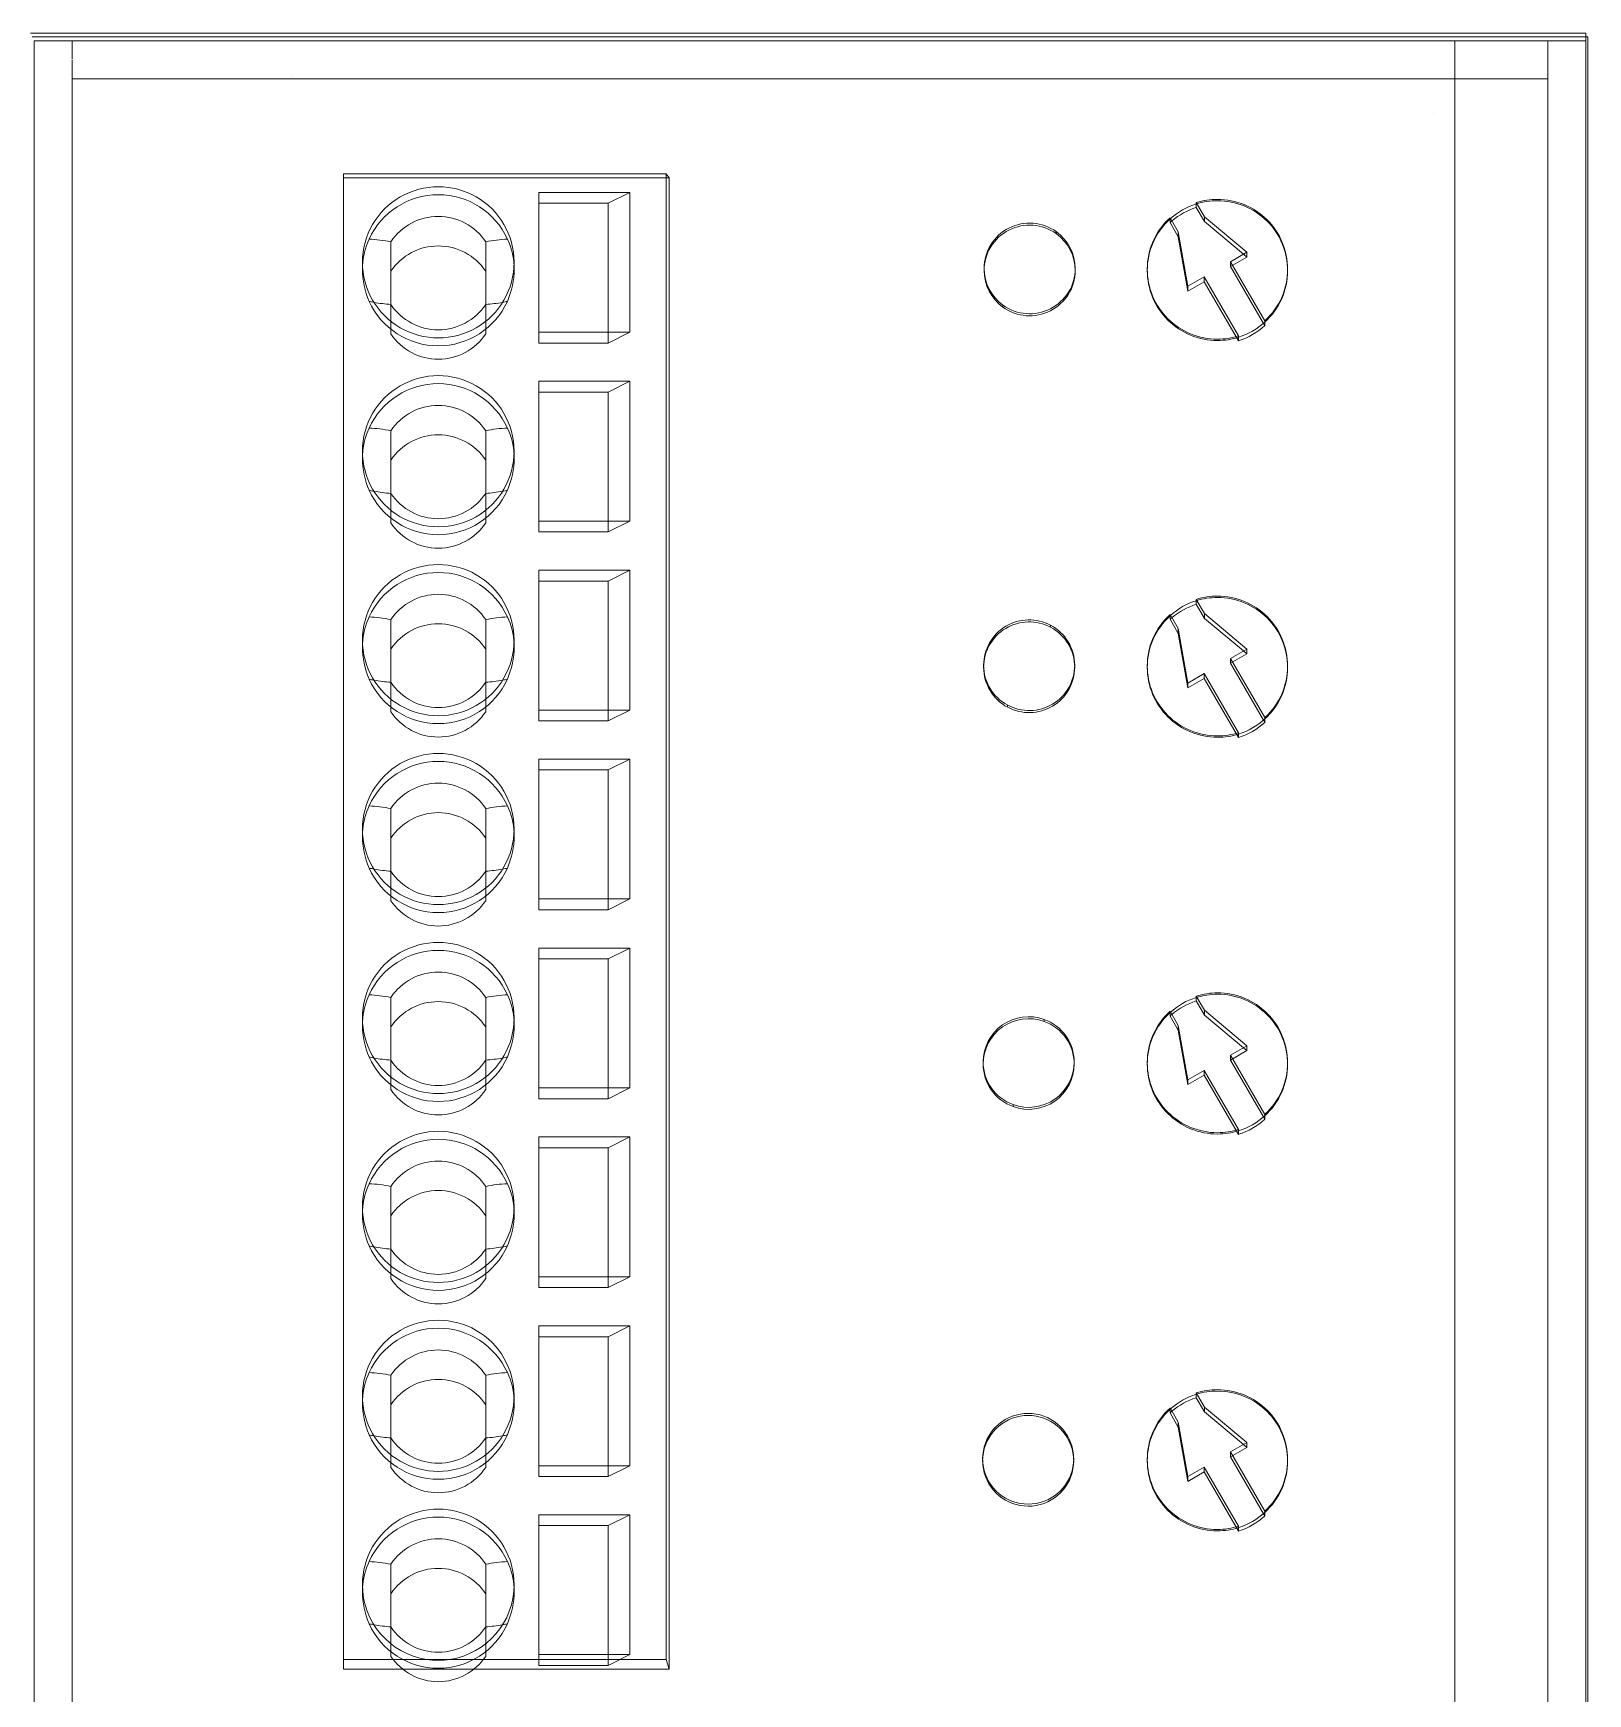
# Model space of a CAD drawing. Header units: millimetres. Extents: x 4137 to 6698, y 1400 to 3585.
# Drawn here: x 4551.75 to 4592.73, y 2616.96 to 2660.75 of the extents above; entities that cross this region are included whole.
import ezdxf

# ---------------------------------------------------------------- set-up
doc = ezdxf.new("R2010")
doc.units = ezdxf.units.MM
doc.layers.add('000-SI-Oprema', color=30, linetype='Continuous', lineweight=0)

msp = doc.modelspace()

# ---------------------------------------------------------------- linework, layer by layer
at = {"layer": '000-SI-Oprema', "color": 0, "linetype": 'ByBlock', "lineweight": 0}
for p, q in [((4592.68, 2660.745), (4551.68, 2660.745)), ((4592.68, 2660.745), (4551.68, 2660.745)), ((4553.68, 2660.745), (4553.68, 2660.745)), ((4553.68, 2660.745), (4553.68, 2660.745)), ((4556.68, 2660.745), (4556.68, 2660.745)), ((4556.68, 2660.745), (4556.68, 2660.745)), ((4556.68, 2660.745), (4556.68, 2660.745)), ((4556.68, 2660.745), (4556.68, 2660.745)), ((4556.68, 2660.745), (4556.68, 2660.745)), ((4556.68, 2660.745), (4556.68, 2660.745)), ((4556.68, 2660.745), (4556.68, 2660.745)), ((4556.68, 2660.745), (4556.68, 2660.745)), ((4556.68, 2660.745), (4556.68, 2660.745)), ((4556.68, 2660.745), (4556.68, 2660.745)), ((4556.68, 2660.745), (4556.68, 2660.745)), ((4556.68, 2660.745), (4556.68, 2660.745)), ((4556.68, 2660.745), (4556.68, 2660.745)), ((4557.08, 2660.745), (4557.08, 2660.745)), ((4557.08, 2660.745), (4557.08, 2660.745)), ((4558.58, 2660.745), (4558.58, 2660.745)), ((4558.58, 2660.745), (4558.58, 2660.745)), ((4558.58, 2660.745), (4558.58, 2660.745)), ((4558.58, 2660.745), (4558.58, 2660.745)), ((4559.58, 2660.745), (4559.58, 2660.745)), ((4560.08, 2660.745), (4560.08, 2660.745)), ((4560.08, 2660.745), (4560.08, 2660.745)), ((4560.08, 2660.745), (4560.08, 2660.745)), ((4571.197, 2660.745), (4571.197, 2660.745)), ((4571.197, 2660.745), (4571.197, 2660.745)), ((4571.197, 2660.745), (4571.197, 2660.745)), ((4571.197, 2660.745), (4571.197, 2660.745)), ((4571.197, 2660.745), (4571.197, 2660.745)), ((4571.197, 2660.745), (4571.197, 2660.745)), ((4571.197, 2660.745), (4571.197, 2660.745)), ((4571.197, 2660.745), (4571.197, 2660.745)), ((4571.197, 2660.745), (4571.197, 2660.745)), ((4571.197, 2660.745), (4571.197, 2660.745)), ((4571.197, 2660.745), (4571.197, 2660.745)), ((4571.197, 2660.745), (4571.197, 2660.745)), ((4571.197, 2660.745), (4571.197, 2660.745)), ((4571.197, 2660.745), (4571.197, 2660.745)), ((4571.197, 2660.745), (4571.197, 2660.745)), ((4573.162, 2660.745), (4573.162, 2660.745)), ((4573.162, 2660.745), (4573.162, 2660.745)), ((4573.162, 2660.745), (4573.162, 2660.745)), ((4573.162, 2660.745), (4573.162, 2660.745)), ((4573.162, 2660.745), (4573.162, 2660.745)), ((4573.162, 2660.745), (4573.162, 2660.745)), ((4573.162, 2660.745), (4573.162, 2660.745)), ((4573.162, 2660.745), (4573.162, 2660.745)), ((4573.162, 2660.745), (4573.162, 2660.745)), ((4573.162, 2660.745), (4573.162, 2660.745)), ((4573.162, 2660.745), (4573.162, 2660.745)), ((4573.162, 2660.745), (4573.162, 2660.745)), ((4573.162, 2660.745), (4573.162, 2660.745)), ((4573.162, 2660.745), (4573.162, 2660.745)), ((4573.162, 2660.745), (4573.162, 2660.745)), ((4588.68, 2660.745), (4588.68, 2660.745)), ((4588.68, 2660.745), (4588.68, 2660.745)), ((4588.68, 2660.745), (4588.68, 2660.745)), ((4588.68, 2660.745), (4588.68, 2660.745)), ((4588.68, 2660.745), (4588.68, 2660.745)), ((4588.68, 2660.745), (4588.68, 2660.745)), ((4588.68, 2660.745), (4588.68, 2660.745)), ((4588.68, 2660.745), (4588.68, 2660.745)), ((4588.68, 2660.745), (4588.68, 2660.745)), ((4588.68, 2660.745), (4588.68, 2660.745)), ((4588.68, 2660.745), (4588.68, 2660.745)), ((4588.68, 2660.745), (4588.68, 2660.745)), ((4588.98, 2660.745), (4588.98, 2660.745)), ((4588.98, 2660.745), (4588.98, 2660.745)), ((4588.98, 2660.745), (4588.98, 2660.745)), ((4592.68, 2530.745), (4592.68, 2660.745)), ((4592.68, 2549.295), (4592.68, 2660.745)), ((4592.68, 2660.745), (4592.68, 2660.745)), ((4592.728, 2660.646), (4551.728, 2660.646)), ((4592.728, 2660.646), (4551.728, 2660.646)), ((4551.776, 2660.546), (4551.776, 2547.605)), ((4551.776, 2660.546), (4551.776, 2660.546)), ((4551.776, 2660.546), (4554.888, 2660.546)), ((4552.728, 2660.646), (4552.728, 2660.646)), ((4552.776, 2660.071), (4552.776, 2660.546)), ((4552.776, 2660.546), (4552.776, 2660.546)), ((4553.728, 2660.646), (4553.728, 2660.646)), ((4553.728, 2660.646), (4553.728, 2660.646)), ((4554.84, 2660.646), (4554.84, 2660.646)), ((4554.888, 2660.546), (4554.888, 2660.546)), ((4554.888, 2660.546), (4589.226, 2660.546)), ((4556.728, 2660.646), (4556.728, 2660.646)), ((4556.728, 2660.646), (4556.728, 2660.646)), ((4556.728, 2660.646), (4556.728, 2660.646)), ((4556.728, 2660.646), (4556.728, 2660.646)), ((4556.728, 2660.646), (4556.728, 2660.646)), ((4556.728, 2660.646), (4556.728, 2660.646)), ((4556.728, 2660.646), (4556.728, 2660.646)), ((4556.728, 2660.646), (4556.728, 2660.646)), ((4556.728, 2660.646), (4556.728, 2660.646)), ((4556.728, 2660.646), (4556.728, 2660.646)), ((4556.728, 2660.646), (4556.728, 2660.646)), ((4556.728, 2660.646), (4556.728, 2660.646)), ((4556.728, 2660.646), (4556.728, 2660.646)), ((4557.128, 2660.646), (4557.128, 2660.646)), ((4557.128, 2660.646), (4557.128, 2660.646)), ((4558.628, 2660.646), (4558.628, 2660.646)), ((4558.628, 2660.646), (4558.628, 2660.646)), ((4558.628, 2660.646), (4558.628, 2660.646)), ((4558.628, 2660.646), (4558.628, 2660.646)), ((4559.628, 2660.646), (4559.628, 2660.646)), ((4560.128, 2660.646), (4560.128, 2660.646)), ((4560.128, 2660.646), (4560.128, 2660.646)), ((4560.128, 2660.646), (4560.128, 2660.646)), ((4571.245, 2660.646), (4571.245, 2660.646)), ((4571.245, 2660.646), (4571.245, 2660.646)), ((4571.245, 2660.646), (4571.245, 2660.646)), ((4571.245, 2660.646), (4571.245, 2660.646)), ((4571.245, 2660.646), (4571.245, 2660.646)), ((4571.245, 2660.646), (4571.245, 2660.646)), ((4571.245, 2660.646), (4571.245, 2660.646)), ((4571.245, 2660.646), (4571.245, 2660.646)), ((4571.245, 2660.646), (4571.245, 2660.646)), ((4571.245, 2660.646), (4571.245, 2660.646)), ((4571.245, 2660.646), (4571.245, 2660.646)), ((4571.245, 2660.646), (4571.245, 2660.646)), ((4571.245, 2660.646), (4571.245, 2660.646)), ((4571.245, 2660.646), (4571.245, 2660.646)), ((4571.245, 2660.646), (4571.245, 2660.646)), ((4573.21, 2660.646), (4573.21, 2660.646)), ((4573.21, 2660.646), (4573.21, 2660.646)), ((4573.21, 2660.646), (4573.21, 2660.646)), ((4573.21, 2660.646), (4573.21, 2660.646)), ((4573.21, 2660.646), (4573.21, 2660.646)), ((4573.21, 2660.646), (4573.21, 2660.646)), ((4573.21, 2660.646), (4573.21, 2660.646)), ((4573.21, 2660.646), (4573.21, 2660.646)), ((4573.21, 2660.646), (4573.21, 2660.646)), ((4573.21, 2660.646), (4573.21, 2660.646)), ((4573.21, 2660.646), (4573.21, 2660.646)), ((4573.21, 2660.646), (4573.21, 2660.646)), ((4573.21, 2660.646), (4573.21, 2660.646)), ((4573.21, 2660.646), (4573.21, 2660.646)), ((4573.21, 2660.646), (4573.21, 2660.646)), ((4588.728, 2660.646), (4588.728, 2660.646)), ((4588.728, 2660.646), (4588.728, 2660.646)), ((4588.728, 2660.646), (4588.728, 2660.646)), ((4588.728, 2660.646), (4588.728, 2660.646)), ((4588.728, 2660.646), (4588.728, 2660.646)), ((4588.728, 2660.646), (4588.728, 2660.646)), ((4588.728, 2660.646), (4588.728, 2660.646)), ((4588.728, 2660.646), (4588.728, 2660.646)), ((4588.728, 2660.646), (4588.728, 2660.646)), ((4588.728, 2660.646), (4588.728, 2660.646)), ((4588.728, 2660.646), (4588.728, 2660.646)), ((4588.728, 2660.646), (4588.728, 2660.646)), ((4589.028, 2660.646), (4589.028, 2660.646)), ((4589.028, 2660.646), (4589.028, 2660.646)), ((4589.028, 2660.646), (4589.028, 2660.646)), ((4589.178, 2660.646), (4589.178, 2660.646)), ((4589.226, 2660.546), (4589.226, 2547.605)), ((4589.226, 2660.546), (4592.676, 2660.546)), ((4589.226, 2660.546), (4589.226, 2660.546)), ((4591.676, 2660.546), (4591.676, 2660.071)), ((4591.676, 2660.546), (4591.676, 2660.546)), ((4592.676, 2660.546), (4592.676, 2547.604)), ((4592.676, 2660.546), (4592.676, 2660.546)), ((4592.728, 2530.646), (4592.728, 2660.646)), ((4592.728, 2549.195), (4592.728, 2660.646)), ((4592.728, 2660.646), (4592.728, 2660.646)), ((4552.776, 2660.044), (4552.776, 2548.761)), ((4591.676, 2548.761), (4591.676, 2660.071)), ((4552.728, 2659.646), (4552.728, 2659.646)), ((4552.776, 2659.546), (4591.676, 2659.546)), ((4552.776, 2659.546), (4552.776, 2659.546)), ((4558.591, 2659.609), (4558.591, 2659.609)), ((4591.628, 2659.646), (4591.628, 2659.646)), ((4591.676, 2659.546), (4591.676, 2659.546)), ((4588.657, 2658.627), (4588.657, 2658.627)), ((4588.657, 2658.627), (4588.657, 2658.627)), ((4588.657, 2658.627), (4588.657, 2658.627)), ((4588.657, 2658.627), (4588.657, 2658.627)), ((4588.657, 2658.627), (4588.657, 2658.627)), ((4588.657, 2658.627), (4588.657, 2658.627)), ((4588.657, 2658.627), (4588.657, 2658.627)), ((4588.657, 2658.627), (4588.657, 2658.627)), ((4588.657, 2658.627), (4588.657, 2658.627)), ((4588.657, 2658.627), (4588.657, 2658.627)), ((4588.657, 2658.627), (4588.657, 2658.627)), ((4588.657, 2658.627), (4588.657, 2658.627)), ((4559.928, 2657.039), (4559.928, 2617.87)), ((4568.437, 2657.039), (4559.928, 2657.039)), ((4568.437, 2656.928), (4559.928, 2656.928)), ((4568.437, 2617.87), (4568.437, 2657.039)), ((4568.513, 2656.928), (4568.437, 2657.039)), ((4568.513, 2656.928), (4568.437, 2656.928)), ((4568.511, 2617.615), (4568.513, 2656.928)), ((4565.078, 2656.548), (4565.078, 2652.862)), ((4567.478, 2656.548), (4565.078, 2656.548)), ((4567.478, 2656.548), (4566.902, 2656.263)), ((4567.478, 2656.548), (4567.478, 2652.862)), ((4565.078, 2656.263), (4566.902, 2656.263)), ((4566.902, 2652.862), (4566.902, 2656.263)), ((4581.716, 2655.881), (4581.716, 2655.876)), ((4581.716, 2655.881), (4581.932, 2655.508)), ((4581.716, 2655.876), (4581.716, 2655.871)), ((4581.716, 2655.871), (4581.716, 2655.866)), ((4581.716, 2655.866), (4581.716, 2655.861)), ((4581.716, 2655.861), (4581.716, 2655.856)), ((4582.409, 2656.28), (4582.409, 2656.275)), ((4582.625, 2655.906), (4582.409, 2656.28)), ((4582.409, 2656.275), (4582.409, 2656.27)), ((4582.409, 2656.27), (4582.409, 2656.265)), ((4582.409, 2656.265), (4582.409, 2656.259)), ((4582.409, 2656.259), (4582.409, 2656.254)), ((4582.409, 2656.254), (4582.409, 2656.249)), ((4582.409, 2656.249), (4582.409, 2656.244)), ((4582.409, 2656.244), (4582.409, 2656.231)), ((4582.409, 2656.231), (4582.409, 2656.218)), ((4582.409, 2656.218), (4582.409, 2656.204)), ((4582.409, 2656.204), (4582.409, 2656.191)), ((4582.409, 2656.191), (4582.409, 2656.178)), ((4582.409, 2656.178), (4582.409, 2656.165)), ((4582.409, 2656.165), (4582.409, 2656.151)), ((4582.409, 2656.151), (4582.625, 2655.778)), ((4583.745, 2654.97), (4582.625, 2655.906)), ((4582.625, 2655.906), (4582.625, 2655.778)), ((4578.719, 2655.458), (4578.719, 2655.512)), ((4581.716, 2655.856), (4581.716, 2655.851)), ((4581.716, 2655.851), (4581.716, 2655.846)), ((4581.716, 2655.833), (4581.716, 2655.846)), ((4581.716, 2655.819), (4581.716, 2655.833)), ((4581.716, 2655.806), (4581.716, 2655.819)), ((4581.716, 2655.793), (4581.716, 2655.806)), ((4581.716, 2655.779), (4581.716, 2655.793)), ((4581.716, 2655.766), (4581.716, 2655.779)), ((4581.716, 2655.753), (4581.716, 2655.766)), ((4581.932, 2655.38), (4581.716, 2655.753)), ((4581.932, 2655.508), (4581.932, 2655.38)), ((4581.932, 2655.508), (4582.186, 2654.074)), ((4582.625, 2655.778), (4583.654, 2654.918)), ((4561.178, 2653.594), (4561.178, 2655.246)), ((4563.678, 2655.246), (4563.678, 2653.594)), ((4582.186, 2653.945), (4581.932, 2655.38)), ((4560.428, 2654.519), (4560.428, 2654.705)), ((4564.428, 2654.519), (4564.428, 2654.705)), ((4583.312, 2654.721), (4583.745, 2654.97)), ((4583.745, 2654.842), (4583.312, 2654.593)), ((4583.312, 2654.593), (4583.312, 2654.721)), ((4584.215, 2653.163), (4583.312, 2654.721)), ((4583.312, 2654.593), (4584.18, 2653.096)), ((4583.654, 2654.918), (4583.745, 2654.842)), ((4583.745, 2654.842), (4583.745, 2654.97)), ((4576.816, 2654.543), (4576.816, 2654.49)), ((4579.216, 2654.544), (4579.216, 2654.49)), ((4581.116, 2654.487), (4581.116, 2654.522)), ((4582.186, 2654.074), (4582.619, 2654.323)), ((4582.619, 2654.194), (4582.186, 2653.945)), ((4582.619, 2654.323), (4582.619, 2654.194)), ((4582.619, 2654.323), (4583.522, 2652.764)), ((4583.522, 2652.636), (4582.619, 2654.194)), ((4584.816, 2654.487), (4584.816, 2654.522)), ((4582.186, 2654.074), (4582.186, 2653.945)), ((4561.178, 2653.594), (4561.178, 2652.817)), ((4563.678, 2653.594), (4563.678, 2652.817)), ((4577.312, 2653.522), (4577.312, 2653.575)), ((4567.478, 2652.862), (4565.078, 2652.862)), ((4565.078, 2652.577), (4565.078, 2652.862)), ((4566.902, 2652.577), (4566.902, 2652.862)), ((4566.902, 2652.577), (4567.478, 2652.862)), ((4584.18, 2653.096), (4584.215, 2653.034)), ((4584.215, 2653.158), (4584.215, 2653.163)), ((4584.215, 2653.153), (4584.215, 2653.158)), ((4584.215, 2653.147), (4584.215, 2653.153)), ((4584.215, 2653.142), (4584.215, 2653.147)), ((4584.215, 2653.137), (4584.215, 2653.142)), ((4584.215, 2653.132), (4584.215, 2653.137)), ((4584.215, 2653.127), (4584.215, 2653.132)), ((4584.215, 2653.114), (4584.215, 2653.127)), ((4584.215, 2653.101), (4584.215, 2653.114)), ((4584.215, 2653.087), (4584.215, 2653.101)), ((4584.215, 2653.074), (4584.215, 2653.087)), ((4584.215, 2653.061), (4584.215, 2653.074)), ((4584.215, 2653.048), (4584.215, 2653.061)), ((4584.215, 2653.034), (4584.215, 2653.048)), ((4565.078, 2652.577), (4566.902, 2652.577)), ((4583.522, 2652.759), (4583.522, 2652.764)), ((4583.522, 2652.754), (4583.522, 2652.759)), ((4583.522, 2652.749), (4583.522, 2652.754)), ((4583.522, 2652.744), (4583.522, 2652.749)), ((4583.522, 2652.739), (4583.522, 2652.744)), ((4583.522, 2652.734), (4583.522, 2652.739)), ((4583.522, 2652.729), (4583.522, 2652.734)), ((4583.522, 2652.715), (4583.522, 2652.729)), ((4583.522, 2652.702), (4583.522, 2652.715)), ((4583.522, 2652.689), (4583.522, 2652.702)), ((4583.522, 2652.676), (4583.522, 2652.689)), ((4583.522, 2652.662), (4583.522, 2652.676)), ((4583.522, 2652.649), (4583.522, 2652.662)), ((4583.522, 2652.636), (4583.522, 2652.649)), ((4565.078, 2651.567), (4565.078, 2647.881)), ((4567.478, 2651.567), (4565.078, 2651.567)), ((4567.478, 2651.567), (4566.902, 2651.282)), ((4567.478, 2651.567), (4567.478, 2647.881)), ((4565.078, 2651.282), (4566.902, 2651.282)), ((4566.902, 2647.881), (4566.902, 2651.282)), ((4561.178, 2648.613), (4561.178, 2650.265)), ((4563.678, 2650.265), (4563.678, 2648.613)), ((4560.428, 2649.538), (4560.428, 2649.724)), ((4564.428, 2649.538), (4564.428, 2649.724)), ((4561.178, 2648.613), (4561.178, 2647.836)), ((4563.678, 2648.613), (4563.678, 2647.836)), ((4567.478, 2647.881), (4565.078, 2647.881)), ((4565.078, 2647.596), (4565.078, 2647.881)), ((4565.078, 2647.596), (4566.902, 2647.596)), ((4566.902, 2647.596), (4566.902, 2647.881)), ((4566.902, 2647.596), (4567.478, 2647.881)), ((4565.078, 2646.586), (4565.078, 2642.9)), ((4567.478, 2646.586), (4565.078, 2646.586)), ((4565.078, 2646.301), (4566.902, 2646.301)), ((4567.478, 2646.586), (4566.902, 2646.301)), ((4566.902, 2642.9), (4566.902, 2646.301)), ((4567.478, 2646.586), (4567.478, 2642.9)), ((4582.409, 2645.813), (4582.409, 2645.818)), ((4582.625, 2645.445), (4582.409, 2645.818)), ((4582.409, 2645.808), (4582.409, 2645.813)), ((4582.409, 2645.803), (4582.409, 2645.808)), ((4582.409, 2645.798), (4582.409, 2645.803)), ((4582.409, 2645.793), (4582.409, 2645.798)), ((4582.409, 2645.788), (4582.409, 2645.793)), ((4581.716, 2645.415), (4581.716, 2645.42)), ((4581.716, 2645.42), (4581.932, 2645.047)), ((4581.716, 2645.41), (4581.716, 2645.415)), ((4581.716, 2645.405), (4581.716, 2645.41)), ((4581.716, 2645.4), (4581.716, 2645.405)), ((4581.716, 2645.394), (4581.716, 2645.4)), ((4581.716, 2645.389), (4581.716, 2645.394)), ((4581.716, 2645.384), (4581.716, 2645.389)), ((4581.716, 2645.371), (4581.716, 2645.384)), ((4581.716, 2645.358), (4581.716, 2645.371)), ((4581.716, 2645.345), (4581.716, 2645.358)), ((4582.409, 2645.783), (4582.409, 2645.788)), ((4582.409, 2645.77), (4582.409, 2645.783)), ((4582.409, 2645.756), (4582.409, 2645.77)), ((4582.409, 2645.743), (4582.409, 2645.756)), ((4582.409, 2645.73), (4582.409, 2645.743)), ((4582.409, 2645.717), (4582.409, 2645.73)), ((4582.409, 2645.703), (4582.409, 2645.717)), ((4582.409, 2645.69), (4582.409, 2645.703)), ((4582.409, 2645.69), (4582.625, 2645.317)), ((4583.745, 2644.509), (4582.625, 2645.445)), ((4582.625, 2645.445), (4582.625, 2645.317)), ((4561.178, 2643.632), (4561.178, 2645.284)), ((4563.678, 2645.284), (4563.678, 2643.632)), ((4578.569, 2645.083), (4578.569, 2645.136)), ((4581.716, 2645.331), (4581.716, 2645.345)), ((4581.716, 2645.318), (4581.716, 2645.331)), ((4581.716, 2645.305), (4581.716, 2645.318)), ((4581.716, 2645.292), (4581.716, 2645.305)), ((4581.932, 2644.918), (4581.716, 2645.292)), ((4581.932, 2645.047), (4582.186, 2643.612)), ((4581.932, 2645.047), (4581.932, 2644.918)), ((4582.186, 2643.484), (4581.932, 2644.918)), ((4582.625, 2645.317), (4583.654, 2644.457)), ((4560.428, 2644.557), (4560.428, 2644.743)), ((4564.428, 2644.557), (4564.428, 2644.743)), ((4583.312, 2644.26), (4583.745, 2644.509)), ((4583.745, 2644.381), (4583.745, 2644.509)), ((4576.803, 2644.082), (4576.803, 2644.028)), ((4579.203, 2644.082), (4579.203, 2644.028)), ((4581.116, 2644.025), (4581.116, 2644.061)), ((4583.745, 2644.381), (4583.312, 2644.132)), ((4584.215, 2642.701), (4583.312, 2644.26)), ((4583.312, 2644.132), (4583.312, 2644.26)), ((4583.312, 2644.132), (4584.18, 2642.634)), ((4583.654, 2644.457), (4583.745, 2644.381)), ((4584.816, 2644.025), (4584.816, 2644.061)), ((4561.178, 2643.632), (4561.178, 2642.855)), ((4563.678, 2643.632), (4563.678, 2642.855)), ((4582.186, 2643.612), (4582.619, 2643.861)), ((4582.619, 2643.733), (4582.186, 2643.484)), ((4582.186, 2643.612), (4582.186, 2643.484)), ((4582.619, 2643.861), (4582.619, 2643.733)), ((4582.619, 2643.861), (4583.522, 2642.303)), ((4583.522, 2642.175), (4582.619, 2643.733)), ((4567.478, 2642.9), (4565.078, 2642.9)), ((4565.078, 2642.615), (4565.078, 2642.9)), ((4566.902, 2642.615), (4567.478, 2642.9)), ((4566.902, 2642.615), (4566.902, 2642.9)), ((4577.436, 2642.974), (4577.436, 2643.028)), ((4565.078, 2642.615), (4566.902, 2642.615)), ((4583.522, 2642.303), (4583.522, 2642.298)), ((4583.522, 2642.298), (4583.522, 2642.293)), ((4583.522, 2642.293), (4583.522, 2642.288)), ((4583.522, 2642.288), (4583.522, 2642.283)), ((4584.18, 2642.634), (4584.215, 2642.573)), ((4584.215, 2642.696), (4584.215, 2642.701)), ((4584.215, 2642.691), (4584.215, 2642.696)), ((4584.215, 2642.686), (4584.215, 2642.691)), ((4584.215, 2642.681), (4584.215, 2642.686)), ((4584.215, 2642.676), (4584.215, 2642.681)), ((4584.215, 2642.671), (4584.215, 2642.676)), ((4584.215, 2642.666), (4584.215, 2642.671)), ((4584.215, 2642.653), (4584.215, 2642.666)), ((4584.215, 2642.639), (4584.215, 2642.653)), ((4584.215, 2642.626), (4584.215, 2642.639)), ((4584.215, 2642.613), (4584.215, 2642.626)), ((4584.215, 2642.6), (4584.215, 2642.613)), ((4584.215, 2642.586), (4584.215, 2642.6)), ((4584.215, 2642.573), (4584.215, 2642.586)), ((4583.522, 2642.283), (4583.522, 2642.277)), ((4583.522, 2642.277), (4583.522, 2642.272)), ((4583.522, 2642.272), (4583.522, 2642.267)), ((4583.522, 2642.254), (4583.522, 2642.267)), ((4583.522, 2642.241), (4583.522, 2642.254)), ((4583.522, 2642.228), (4583.522, 2642.241)), ((4583.522, 2642.214), (4583.522, 2642.228)), ((4583.522, 2642.201), (4583.522, 2642.214)), ((4583.522, 2642.188), (4583.522, 2642.201)), ((4583.522, 2642.175), (4583.522, 2642.188)), ((4565.078, 2641.605), (4565.078, 2637.919)), ((4567.478, 2641.605), (4565.078, 2641.605)), ((4567.478, 2641.605), (4566.902, 2641.32)), ((4567.478, 2641.605), (4567.478, 2637.919)), ((4565.078, 2641.32), (4566.902, 2641.32)), ((4566.902, 2637.919), (4566.902, 2641.32)), ((4561.178, 2638.651), (4561.178, 2640.303)), ((4563.678, 2640.303), (4563.678, 2638.651)), ((4560.428, 2639.576), (4560.428, 2639.762)), ((4564.428, 2639.576), (4564.428, 2639.762)), ((4561.178, 2638.651), (4561.178, 2637.874)), ((4563.678, 2638.651), (4563.678, 2637.874)), ((4567.478, 2637.919), (4565.078, 2637.919)), ((4565.078, 2637.634), (4565.078, 2637.919)), ((4566.902, 2637.634), (4567.478, 2637.919)), ((4566.902, 2637.634), (4566.902, 2637.919)), ((4565.078, 2637.634), (4566.902, 2637.634)), ((4565.078, 2636.624), (4565.078, 2632.938)), ((4567.478, 2636.624), (4565.078, 2636.624)), ((4567.478, 2636.624), (4566.902, 2636.339)), ((4567.478, 2636.624), (4567.478, 2632.938)), ((4565.078, 2636.339), (4566.902, 2636.339)), ((4566.902, 2632.938), (4566.902, 2636.339)), ((4561.178, 2633.67), (4561.178, 2635.322)), ((4563.678, 2635.322), (4563.678, 2633.67)), ((4582.409, 2635.352), (4582.409, 2635.357)), ((4582.625, 2634.984), (4582.409, 2635.357)), ((4582.409, 2635.347), (4582.409, 2635.352)), ((4582.409, 2635.342), (4582.409, 2635.347)), ((4582.409, 2635.337), (4582.409, 2635.342)), ((4582.409, 2635.332), (4582.409, 2635.337)), ((4582.409, 2635.326), (4582.409, 2635.332)), ((4582.409, 2635.321), (4582.409, 2635.326)), ((4582.409, 2635.308), (4582.409, 2635.321)), ((4582.409, 2635.295), (4582.409, 2635.308)), ((4582.409, 2635.282), (4582.409, 2635.295)), ((4581.716, 2634.954), (4581.716, 2634.959)), ((4581.716, 2634.959), (4581.932, 2634.586)), ((4581.716, 2634.948), (4581.716, 2634.954)), ((4581.716, 2634.943), (4581.716, 2634.948)), ((4581.716, 2634.938), (4581.716, 2634.943)), ((4581.716, 2634.933), (4581.716, 2634.938)), ((4581.716, 2634.928), (4581.716, 2634.933)), ((4581.716, 2634.923), (4581.716, 2634.928)), ((4581.716, 2634.923), (4581.716, 2634.91)), ((4581.716, 2634.91), (4581.716, 2634.896)), ((4581.716, 2634.896), (4581.716, 2634.883)), ((4581.716, 2634.883), (4581.716, 2634.87)), ((4581.716, 2634.87), (4581.716, 2634.857)), ((4581.716, 2634.857), (4581.716, 2634.844)), ((4582.409, 2635.269), (4582.409, 2635.282)), ((4582.409, 2635.255), (4582.409, 2635.269)), ((4582.409, 2635.242), (4582.409, 2635.255)), ((4582.409, 2635.229), (4582.409, 2635.242)), ((4582.409, 2635.229), (4582.625, 2634.856)), ((4582.625, 2634.984), (4582.625, 2634.856)), ((4583.745, 2634.048), (4582.625, 2634.984)), ((4582.625, 2634.856), (4583.654, 2633.996)), ((4560.428, 2634.595), (4560.428, 2634.781)), ((4564.428, 2634.595), (4564.428, 2634.781)), ((4578.398, 2634.691), (4578.398, 2634.745)), ((4581.716, 2634.844), (4581.716, 2634.83)), ((4581.932, 2634.457), (4581.716, 2634.83)), ((4581.932, 2634.586), (4581.932, 2634.457)), ((4581.932, 2634.586), (4582.186, 2633.151)), ((4582.186, 2633.023), (4581.932, 2634.457)), ((4583.312, 2633.799), (4583.745, 2634.048)), ((4583.654, 2633.996), (4583.745, 2633.92)), ((4583.745, 2633.92), (4583.745, 2634.048)), ((4561.178, 2633.67), (4561.178, 2632.893)), ((4563.678, 2633.67), (4563.678, 2632.893)), ((4576.79, 2633.62), (4576.79, 2633.567)), ((4579.19, 2633.62), (4579.19, 2633.567)), ((4581.116, 2633.564), (4581.116, 2633.6)), ((4583.745, 2633.92), (4583.312, 2633.67)), ((4584.215, 2632.24), (4583.312, 2633.799)), ((4583.312, 2633.67), (4583.312, 2633.799)), ((4583.312, 2633.67), (4584.18, 2632.173)), ((4584.816, 2633.564), (4584.816, 2633.6)), ((4582.186, 2633.151), (4582.619, 2633.4)), ((4582.619, 2633.272), (4582.186, 2633.023)), ((4582.186, 2633.151), (4582.186, 2633.023)), ((4582.619, 2633.4), (4582.619, 2633.272)), ((4582.619, 2633.4), (4583.522, 2631.842)), ((4583.522, 2631.713), (4582.619, 2633.272)), ((4567.478, 2632.938), (4565.078, 2632.938)), ((4565.078, 2632.653), (4565.078, 2632.938)), ((4566.902, 2632.653), (4567.478, 2632.938)), ((4566.902, 2632.653), (4566.902, 2632.938)), ((4565.078, 2632.653), (4566.902, 2632.653)), ((4577.581, 2632.443), (4577.581, 2632.496)), ((4584.215, 2632.235), (4584.215, 2632.24)), ((4584.215, 2632.23), (4584.215, 2632.235)), ((4584.215, 2632.225), (4584.215, 2632.23)), ((4584.215, 2632.22), (4584.215, 2632.225)), ((4584.215, 2632.215), (4584.215, 2632.22)), ((4583.522, 2631.842), (4583.522, 2631.837)), ((4583.522, 2631.837), (4583.522, 2631.831)), ((4583.522, 2631.831), (4583.522, 2631.826)), ((4583.522, 2631.826), (4583.522, 2631.821)), ((4583.522, 2631.821), (4583.522, 2631.816)), ((4583.522, 2631.816), (4583.522, 2631.811)), ((4583.522, 2631.811), (4583.522, 2631.806)), ((4583.522, 2631.806), (4583.522, 2631.793)), ((4583.522, 2631.793), (4583.522, 2631.779)), ((4584.18, 2632.173), (4584.215, 2632.112)), ((4584.215, 2632.209), (4584.215, 2632.215)), ((4584.215, 2632.204), (4584.215, 2632.209)), ((4584.215, 2632.191), (4584.215, 2632.204)), ((4584.215, 2632.178), (4584.215, 2632.191)), ((4584.215, 2632.165), (4584.215, 2632.178)), ((4584.215, 2632.152), (4584.215, 2632.165)), ((4584.215, 2632.138), (4584.215, 2632.152)), ((4584.215, 2632.125), (4584.215, 2632.138)), ((4584.215, 2632.112), (4584.215, 2632.125)), ((4565.078, 2631.643), (4565.078, 2627.957)), ((4567.478, 2631.643), (4565.078, 2631.643)), ((4565.078, 2631.358), (4566.902, 2631.358)), ((4567.478, 2631.643), (4566.902, 2631.358)), ((4566.902, 2627.957), (4566.902, 2631.358)), ((4567.478, 2631.643), (4567.478, 2627.957)), ((4583.522, 2631.779), (4583.522, 2631.766)), ((4583.522, 2631.766), (4583.522, 2631.753)), ((4583.522, 2631.753), (4583.522, 2631.74)), ((4583.522, 2631.74), (4583.522, 2631.727)), ((4583.522, 2631.727), (4583.522, 2631.713)), ((4561.178, 2628.689), (4561.178, 2630.341)), ((4563.678, 2630.341), (4563.678, 2628.689)), ((4560.428, 2629.614), (4560.428, 2629.8)), ((4564.428, 2629.614), (4564.428, 2629.8)), ((4561.178, 2628.689), (4561.178, 2627.912)), ((4563.678, 2628.689), (4563.678, 2627.912)), ((4567.478, 2627.957), (4565.078, 2627.957)), ((4565.078, 2627.672), (4565.078, 2627.957)), ((4566.902, 2627.672), (4567.478, 2627.957)), ((4566.902, 2627.672), (4566.902, 2627.957)), ((4565.078, 2627.672), (4566.902, 2627.672)), ((4565.078, 2626.662), (4565.078, 2622.976)), ((4567.478, 2626.662), (4565.078, 2626.662)), ((4567.478, 2626.662), (4566.902, 2626.377)), ((4567.478, 2626.662), (4567.478, 2622.976)), ((4565.078, 2626.377), (4566.902, 2626.377)), ((4566.902, 2622.976), (4566.902, 2626.377)), ((4561.178, 2623.708), (4561.178, 2625.36)), ((4563.678, 2625.36), (4563.678, 2623.708)), ((4560.428, 2624.633), (4560.428, 2624.819)), ((4564.428, 2624.633), (4564.428, 2624.819)), ((4582.409, 2624.896), (4582.409, 2624.891)), ((4582.625, 2624.523), (4582.409, 2624.896)), ((4582.409, 2624.891), (4582.409, 2624.886)), ((4582.409, 2624.886), (4582.409, 2624.881)), ((4582.409, 2624.881), (4582.409, 2624.875)), ((4582.409, 2624.875), (4582.409, 2624.87)), ((4582.409, 2624.87), (4582.409, 2624.865)), ((4582.409, 2624.865), (4582.409, 2624.86)), ((4582.409, 2624.86), (4582.409, 2624.847)), ((4582.409, 2624.847), (4582.409, 2624.834)), ((4582.409, 2624.834), (4582.409, 2624.82)), ((4582.409, 2624.82), (4582.409, 2624.807)), ((4582.409, 2624.807), (4582.409, 2624.794)), ((4582.409, 2624.794), (4582.409, 2624.781)), ((4582.409, 2624.781), (4582.409, 2624.768)), ((4581.716, 2624.498), (4581.716, 2624.492)), ((4581.716, 2624.498), (4581.932, 2624.124)), ((4581.716, 2624.492), (4581.716, 2624.487)), ((4581.716, 2624.487), (4581.716, 2624.482)), ((4581.716, 2624.482), (4581.716, 2624.477)), ((4581.716, 2624.477), (4581.716, 2624.472)), ((4581.716, 2624.472), (4581.716, 2624.466)), ((4581.716, 2624.466), (4581.716, 2624.461)), ((4581.716, 2624.448), (4581.716, 2624.461)), ((4581.716, 2624.435), (4581.716, 2624.448)), ((4581.716, 2624.422), (4581.716, 2624.435)), ((4581.716, 2624.409), (4581.716, 2624.422)), ((4581.716, 2624.396), (4581.716, 2624.409)), ((4581.716, 2624.382), (4581.716, 2624.396)), ((4581.716, 2624.369), (4581.716, 2624.382)), ((4581.932, 2623.996), (4581.716, 2624.369)), ((4582.409, 2624.768), (4582.625, 2624.395)), ((4583.745, 2623.587), (4582.625, 2624.523)), ((4582.625, 2624.523), (4582.625, 2624.395)), ((4582.625, 2624.395), (4583.654, 2623.534)), ((4581.932, 2624.124), (4581.932, 2623.996)), ((4581.932, 2624.124), (4582.186, 2622.69)), ((4582.186, 2622.562), (4581.932, 2623.996)), ((4561.178, 2623.708), (4561.178, 2622.931)), ((4563.678, 2623.708), (4563.678, 2622.931)), ((4579.102, 2623.519), (4579.102, 2623.573)), ((4583.312, 2623.338), (4583.745, 2623.587)), ((4583.654, 2623.534), (4583.745, 2623.458)), ((4583.745, 2623.458), (4583.745, 2623.587)), ((4576.777, 2623.159), (4576.777, 2623.105)), ((4579.177, 2623.159), (4579.177, 2623.105)), ((4581.116, 2623.102), (4581.116, 2623.138)), ((4583.745, 2623.458), (4583.312, 2623.209)), ((4584.215, 2621.779), (4583.312, 2623.338)), ((4583.312, 2623.209), (4583.312, 2623.338)), ((4583.312, 2623.209), (4584.18, 2621.711)), ((4584.816, 2623.102), (4584.816, 2623.138)), ((4567.478, 2622.976), (4565.078, 2622.976)), ((4565.078, 2622.691), (4565.078, 2622.976)), ((4565.078, 2622.691), (4566.902, 2622.691)), ((4566.902, 2622.691), (4566.902, 2622.976)), ((4566.902, 2622.691), (4567.478, 2622.976)), ((4576.851, 2622.692), (4576.851, 2622.745)), ((4582.186, 2622.69), (4582.619, 2622.939)), ((4582.619, 2622.811), (4582.186, 2622.562)), ((4582.186, 2622.69), (4582.186, 2622.562)), ((4582.619, 2622.939), (4582.619, 2622.811)), ((4582.619, 2622.939), (4583.522, 2621.381)), ((4583.522, 2621.252), (4582.619, 2622.811)), ((4584.18, 2621.711), (4584.215, 2621.651)), ((4584.215, 2621.774), (4584.215, 2621.779)), ((4584.215, 2621.769), (4584.215, 2621.774)), ((4584.215, 2621.764), (4584.215, 2621.769)), ((4584.215, 2621.758), (4584.215, 2621.764)), ((4584.215, 2621.753), (4584.215, 2621.758)), ((4584.215, 2621.748), (4584.215, 2621.753)), ((4584.215, 2621.743), (4584.215, 2621.748)), ((4584.215, 2621.73), (4584.215, 2621.743)), ((4584.215, 2621.716), (4584.215, 2621.73)), ((4584.215, 2621.703), (4584.215, 2621.716)), ((4565.078, 2621.681), (4565.078, 2617.995)), ((4567.478, 2621.681), (4565.078, 2621.681)), ((4565.078, 2621.396), (4566.902, 2621.396)), ((4567.478, 2621.681), (4566.902, 2621.396)), ((4566.902, 2617.995), (4566.902, 2621.396)), ((4567.478, 2621.681), (4567.478, 2617.995)), ((4583.522, 2621.375), (4583.522, 2621.381)), ((4583.522, 2621.37), (4583.522, 2621.375)), ((4583.522, 2621.365), (4583.522, 2621.37)), ((4583.522, 2621.36), (4583.522, 2621.365)), ((4583.522, 2621.355), (4583.522, 2621.36)), ((4583.522, 2621.349), (4583.522, 2621.355)), ((4583.522, 2621.344), (4583.522, 2621.349)), ((4583.522, 2621.344), (4583.522, 2621.331)), ((4583.522, 2621.331), (4583.522, 2621.318)), ((4583.522, 2621.318), (4583.522, 2621.305)), ((4583.522, 2621.305), (4583.522, 2621.292)), ((4583.522, 2621.292), (4583.522, 2621.279)), ((4583.522, 2621.279), (4583.522, 2621.265)), ((4584.215, 2621.69), (4584.215, 2621.703)), ((4584.215, 2621.677), (4584.215, 2621.69)), ((4584.215, 2621.664), (4584.215, 2621.677)), ((4584.215, 2621.651), (4584.215, 2621.664)), ((4583.522, 2621.265), (4583.522, 2621.252)), ((4561.178, 2618.727), (4561.178, 2620.379)), ((4563.678, 2620.379), (4563.678, 2618.727)), ((4560.428, 2619.652), (4560.428, 2619.838)), ((4564.428, 2619.652), (4564.428, 2619.838)), ((4561.178, 2618.727), (4561.178, 2617.95)), ((4563.678, 2618.727), (4563.678, 2617.95)), ((4559.928, 2617.87), (4568.437, 2617.87)), ((4559.928, 2617.615), (4559.928, 2617.87)), ((4567.478, 2617.995), (4565.078, 2617.995)), ((4565.078, 2617.71), (4565.078, 2617.995)), ((4566.902, 2617.71), (4566.902, 2617.995)), ((4566.902, 2617.71), (4567.478, 2617.995)), ((4568.511, 2617.615), (4568.437, 2617.87)), ((4559.928, 2617.615), (4568.511, 2617.615)), ((4565.078, 2617.71), (4566.902, 2617.71))]:
    msp.add_line(p, q, dxfattribs=at)
for centre, major_axis, ratio, start_param, end_param in [((4562.428, 2654.705), (2, 0), 0.996195, 0, 3.141593), ((4562.428, 2654.496), (2, 0), 0.996195, 0.424146, 2.717447), ((4582.966, 2654.522), (-1.85, 0), 0.996336, -1.570796, -1.265134), ((4582.966, 2654.487), (-1.85, 0), 0.996336, -1.570796, -1.265134), ((4582.966, 2654.522), (-1.85, 0), 0.996336, 3.141554, 4.712389), ((4582.966, 2654.487), (-1.85, 0), 0.996336, 3.141554, 4.712389), ((4562.428, 2654.42), (1.5, 0), 0.996195, 0.585685, 2.555907), ((4582.966, 2654.522), (-1.85, 0), 0.996336, -0.82926, -0.000039), ((4582.966, 2654.487), (-1.85, 0), 0.996336, -1.265134, -0.839056), ((4582.966, 2654.394), (1.85, 0), 0.996336, 1.876458, 2.276832), ((4578.016, 2654.543), (1.2, 0), 0.996336, 0.944122, 3.141713), ((4578.016, 2654.49), (1.2, 0), 0.996336, 0.943934, 3.141788), ((4578.016, 2654.543), (1.2, 0), 0.996336, 0.000121, 0.944122), ((4578.016, 2654.49), (1.2, 0), 0.996336, 0.000046, 0.943934), ((4582.966, 2654.487), (-1.85, 0), 0.996336, -0.82926, -0.000039), ((4582.966, 2654.487), (-1.85, 0), 0.996336, -0.839056, -0.82926), ((4582.966, 2654.394), (1.85, 0), 0.996336, 2.276832, 2.312333), ((4562.428, 2654.256), (1.48, -1.535), 0.876352, -2.827734, -2.45031), ((4560.928, 2654.453), (1.712, -0.293), 0.475251, 1.506242, 1.841308), ((4562.428, 2653.643), (1.5, 0), 0.996195, 0.585685, 2.555907), ((4563.927, 2654.453), (1.712, 0.293), 0.475251, 1.300284, 1.635351), ((4562.428, 2654.256), (1.48, 1.535), 0.876352, -0.691283, -0.313858), ((4562.428, 2654.705), (2, 0), 0.996195, -3.141593, 0), ((4562.428, 2654.256), (1.48, -1.535), 0.876352, -2.45031, -2.403588), ((4562.428, 2654.256), (1.48, 1.535), 0.876352, -0.738005, -0.691283), ((4562.428, 2654.256), (1.48, -1.535), 0.876352, -2.403588, -1.979442), ((4562.428, 2654.256), (1.48, 1.535), 0.876352, -1.162151, -0.738005), ((4578.016, 2654.543), (1.2, 0), 0.996336, -3.141472, -2.197471), ((4578.016, 2654.49), (1.2, 0), 0.996336, -3.141397, -2.197283), ((4578.016, 2654.543), (1.2, 0), 0.996336, -2.197471, 0.000121), ((4578.016, 2654.49), (1.2, 0), 0.996336, -2.197283, 0.000046), ((4582.966, 2654.522), (-1.85, 0), 0.996336, -0.000039, 1.570796), ((4582.966, 2654.487), (-1.85, 0), 0.996336, -0.000039, 1.570796), ((4582.966, 2654.522), (-1.85, 0), 0.996336, 2.312332, 3.141554), ((4582.966, 2654.487), (-1.85, 0), 0.996336, 2.312332, 3.141554), ((4560.928, 2654.453), (1.712, -0.293), 0.475251, -1.678796, -1.604406), ((4562.428, 2654.496), (2, 0), 0.996195, -2.717447, -0.424146), ((4563.927, 2654.453), (1.712, 0.293), 0.475251, -1.537186, -1.462797), ((4560.928, 2654.453), (1.712, -0.293), 0.475251, -1.604406, -1.34373), ((4562.428, 2654.42), (1.5, 0), 0.996195, -2.555907, -0.585685), ((4563.927, 2654.453), (1.712, 0.293), 0.475251, -1.797863, -1.537186), ((4562.428, 2653.643), (1.5, 0), 0.996195, -2.555907, -0.585685), ((4582.966, 2654.487), (-1.85, 0), 0.996336, 1.876457, 2.312332), ((4582.966, 2654.394), (1.85, 0), 0.996336, -1.265136, -0.829261), ((4582.966, 2654.522), (-1.85, 0), 0.996336, 1.570796, 1.876457), ((4582.966, 2654.487), (-1.85, 0), 0.996336, 1.570796, 1.876457), ((4562.428, 2649.724), (2, 0), 0.996195, 0, 3.141593), ((4562.428, 2649.515), (2, 0), 0.996195, 0.424146, 2.717447), ((4562.428, 2649.439), (1.5, 0), 0.996195, 0.585685, 2.555907), ((4562.428, 2649.275), (1.48, -1.535), 0.876352, -2.827734, -2.45031), ((4560.928, 2649.472), (1.712, -0.293), 0.475251, 1.506242, 1.841308), ((4563.927, 2649.472), (1.712, 0.293), 0.475251, 1.300284, 1.635351), ((4562.428, 2649.275), (1.48, 1.535), 0.876352, -0.691283, -0.313858), ((4562.428, 2648.662), (1.5, 0), 0.996195, 0.585685, 2.555907), ((4562.428, 2649.724), (2, 0), 0.996195, -3.141593, 0), ((4562.428, 2649.275), (1.48, -1.535), 0.876352, -2.45031, -2.403588), ((4562.428, 2649.275), (1.48, -1.535), 0.876352, -2.403588, -1.979442), ((4562.428, 2649.275), (1.48, 1.535), 0.876352, -1.162151, -0.738005), ((4562.428, 2649.275), (1.48, 1.535), 0.876352, -0.738005, -0.691283), ((4560.928, 2649.472), (1.712, -0.293), 0.475251, -1.678796, -1.604406), ((4562.428, 2649.515), (2, 0), 0.996195, -2.717447, -0.424146), ((4560.928, 2649.472), (1.712, -0.293), 0.475251, -1.604406, -1.34373), ((4562.428, 2649.439), (1.5, 0), 0.996195, -2.555907, -0.585685), ((4563.927, 2649.472), (1.712, 0.293), 0.475251, -1.797863, -1.537186), ((4563.927, 2649.472), (1.712, 0.293), 0.475251, -1.537186, -1.462797), ((4562.428, 2648.662), (1.5, 0), 0.996195, -2.555907, -0.585685), ((4562.428, 2644.743), (2, 0), 0.996195, 0, 3.141593), ((4562.428, 2644.534), (2, 0), 0.996195, 0.424146, 2.717447), ((4562.428, 2644.458), (1.5, 0), 0.996195, 0.585685, 2.555907), ((4582.966, 2644.061), (-1.85, 0), 0.996336, -1.570796, -1.265134), ((4582.966, 2644.025), (-1.85, 0), 0.996336, -1.570796, -1.265134), ((4582.966, 2644.061), (-1.85, 0), 0.996336, 3.141554, 4.712389), ((4582.966, 2644.025), (-1.85, 0), 0.996336, 3.141554, 4.712389), ((4562.428, 2644.294), (1.48, -1.535), 0.876352, -2.827734, -2.45031), ((4560.928, 2644.491), (1.712, -0.293), 0.475251, 1.506242, 1.841308), ((4563.927, 2644.491), (1.712, 0.293), 0.475251, 1.300284, 1.635351), ((4562.428, 2644.294), (1.48, 1.535), 0.876352, -0.691283, -0.313858), ((4582.966, 2644.061), (-1.85, 0), 0.996336, -0.82926, -0.000039), ((4582.966, 2644.025), (-1.85, 0), 0.996336, -0.82926, -0.000039), ((4582.966, 2644.025), (-1.85, 0), 0.996336, -0.839155, -0.82926), ((4582.966, 2644.025), (-1.85, 0), 0.996336, -1.265134, -0.839155), ((4582.966, 2643.932), (1.85, 0), 0.996336, 1.876458, 2.276832), ((4562.428, 2643.681), (1.5, 0), 0.996195, 0.585685, 2.555907), ((4578.003, 2644.082), (1.2, 0), 0.996336, 1.079385, 3.141591), ((4578.003, 2644.028), (1.2, 0), 0.996336, 1.079385, 3.141591), ((4578.003, 2644.082), (1.2, 0), 0.996336, -0.000002, 1.079385), ((4578.003, 2644.028), (1.2, 0), 0.996336, -0.000002, 1.079385), ((4582.966, 2643.932), (1.85, 0), 0.996336, 2.276832, 2.312333), ((4562.428, 2644.743), (2, 0), 0.996195, -3.141593, 0), ((4562.428, 2644.294), (1.48, -1.535), 0.876352, -2.45031, -2.403588), ((4562.428, 2644.294), (1.48, -1.535), 0.876352, -2.403588, -1.979442), ((4562.428, 2644.294), (1.48, 1.535), 0.876352, -1.162151, -0.738005), ((4562.428, 2644.294), (1.48, 1.535), 0.876352, -0.738005, -0.691283), ((4578.003, 2644.082), (1.2, 0), 0.996336, 3.141591, 4.220978), ((4578.003, 2644.082), (1.2, 0), 0.996336, -2.062207, -0.000002), ((4582.966, 2644.061), (-1.85, 0), 0.996336, -0.000039, 1.570796), ((4582.966, 2644.061), (-1.85, 0), 0.996336, 2.312332, 3.141554), ((4560.928, 2644.491), (1.712, -0.293), 0.475251, -1.678796, -1.604406), ((4562.428, 2644.534), (2, 0), 0.996195, -2.717447, -0.424146), ((4560.928, 2644.491), (1.712, -0.293), 0.475251, -1.604406, -1.34373), ((4562.428, 2644.458), (1.5, 0), 0.996195, -2.555907, -0.585685), ((4563.927, 2644.491), (1.712, 0.293), 0.475251, -1.797863, -1.537186), ((4563.927, 2644.491), (1.712, 0.293), 0.475251, -1.537186, -1.462797), ((4578.003, 2644.028), (1.2, 0), 0.996336, 3.141591, 4.220978), ((4578.003, 2644.028), (1.2, 0), 0.996336, -2.062207, -0.000002), ((4582.966, 2644.025), (-1.85, 0), 0.996336, -0.000039, 1.570796), ((4582.966, 2644.025), (-1.85, 0), 0.996336, 2.312332, 3.141554), ((4562.428, 2643.681), (1.5, 0), 0.996195, -2.555907, -0.585685), ((4582.966, 2644.061), (-1.85, 0), 0.996336, 1.570796, 1.876457), ((4582.966, 2644.025), (-1.85, 0), 0.996336, 1.876457, 2.312332), ((4582.966, 2643.932), (1.85, 0), 0.996336, -1.265136, -0.829261), ((4582.966, 2644.025), (-1.85, 0), 0.996336, 1.570796, 1.876457), ((4562.428, 2639.762), (2, 0), 0.996195, 0, 3.141593), ((4562.428, 2639.553), (2, 0), 0.996195, 0.424146, 2.717447), ((4562.428, 2639.477), (1.5, 0), 0.996195, 0.585685, 2.555907), ((4562.428, 2639.313), (1.48, -1.535), 0.876352, -2.827734, -2.45031), ((4560.928, 2639.51), (1.712, -0.293), 0.475251, 1.506242, 1.841308), ((4562.428, 2638.7), (1.5, 0), 0.996195, 0.585685, 2.555907), ((4563.927, 2639.51), (1.712, 0.293), 0.475251, 1.300284, 1.635351), ((4562.428, 2639.313), (1.48, 1.535), 0.876352, -0.691283, -0.313858), ((4562.428, 2639.762), (2, 0), 0.996195, -3.141593, 0), ((4562.428, 2639.313), (1.48, -1.535), 0.876352, -2.45031, -2.403588), ((4562.428, 2639.313), (1.48, 1.535), 0.876352, -0.738005, -0.691283), ((4562.428, 2639.313), (1.48, -1.535), 0.876352, -2.403588, -1.979442), ((4562.428, 2639.313), (1.48, 1.535), 0.876352, -1.162151, -0.738005), ((4560.928, 2639.51), (1.712, -0.293), 0.475251, -1.678796, -1.604406), ((4562.428, 2639.553), (2, 0), 0.996195, -2.717447, -0.424146), ((4560.928, 2639.51), (1.712, -0.293), 0.475251, -1.604406, -1.34373), ((4562.428, 2639.477), (1.5, 0), 0.996195, -2.555907, -0.585685), ((4563.927, 2639.51), (1.712, 0.293), 0.475251, -1.797863, -1.537186), ((4563.927, 2639.51), (1.712, 0.293), 0.475251, -1.537186, -1.462797), ((4562.428, 2638.7), (1.5, 0), 0.996195, -2.555907, -0.585685), ((4562.428, 2634.781), (2, 0), 0.996195, 0, 3.141593), ((4562.428, 2634.572), (2, 0), 0.996195, 0.424146, 2.717447), ((4562.428, 2634.496), (1.5, 0), 0.996195, 0.585685, 2.555907), ((4562.428, 2634.332), (1.48, -1.535), 0.876352, -2.827734, -2.45031), ((4560.928, 2634.529), (1.712, -0.293), 0.475251, 1.506242, 1.841308), ((4563.927, 2634.529), (1.712, 0.293), 0.475251, 1.300284, 1.635351), ((4562.428, 2634.332), (1.48, 1.535), 0.876352, -0.691283, -0.313858), ((4582.966, 2633.564), (-1.85, 0), 0.996336, -1.265134, -0.839253), ((4582.966, 2633.6), (-1.85, 0), 0.996336, -1.570796, -1.265134), ((4582.966, 2633.564), (-1.85, 0), 0.996336, -1.570796, -1.265134), ((4582.966, 2633.6), (-1.85, 0), 0.996336, 3.141554, 4.712389), ((4582.966, 2633.564), (-1.85, 0), 0.996336, 3.141554, 4.712389), ((4562.428, 2633.719), (1.5, 0), 0.996195, 0.585685, 2.555907), ((4577.99, 2633.62), (1.2, 0), 0.996336, 1.223543, 3.141608), ((4582.966, 2633.6), (-1.85, 0), 0.996336, -0.82926, -0.000039), ((4582.966, 2633.564), (-1.85, 0), 0.996336, -0.82926, -0.000039), ((4582.966, 2633.564), (-1.85, 0), 0.996336, -0.839253, -0.82926), ((4582.966, 2633.471), (1.85, 0), 0.996336, 2.276832, 2.312333), ((4582.966, 2633.471), (1.85, 0), 0.996336, 1.876458, 2.276832), ((4562.428, 2634.781), (2, 0), 0.996195, -3.141593, 0), ((4562.428, 2634.332), (1.48, -1.535), 0.876352, -2.45031, -2.403588), ((4562.428, 2634.332), (1.48, -1.535), 0.876352, -2.403588, -1.979442), ((4562.428, 2634.332), (1.48, 1.535), 0.876352, -1.162151, -0.738005), ((4562.428, 2634.332), (1.48, 1.535), 0.876352, -0.738005, -0.691283), ((4577.99, 2633.567), (1.2, 0), 0.996336, 1.223543, 3.141608), ((4577.99, 2633.62), (1.2, 0), 0.996336, 0.000016, 1.223543), ((4577.99, 2633.567), (1.2, 0), 0.996336, 0.000016, 1.223543), ((4560.928, 2634.529), (1.712, -0.293), 0.475251, -1.678796, -1.604406), ((4562.428, 2634.572), (2, 0), 0.996195, -2.717447, -0.424146), ((4560.928, 2634.529), (1.712, -0.293), 0.475251, -1.604406, -1.34373), ((4562.428, 2634.496), (1.5, 0), 0.996195, -2.555907, -0.585685), ((4563.927, 2634.529), (1.712, 0.293), 0.475251, -1.797863, -1.537186), ((4563.927, 2634.529), (1.712, 0.293), 0.475251, -1.537186, -1.462797), ((4577.99, 2633.62), (1.2, 0), 0.996336, -3.141577, -1.918049), ((4577.99, 2633.567), (1.2, 0), 0.996336, -3.141577, -1.918049), ((4577.99, 2633.62), (1.2, 0), 0.996336, -1.918049, 0.000016), ((4577.99, 2633.567), (1.2, 0), 0.996336, -1.918049, 0.000016), ((4582.966, 2633.6), (-1.85, 0), 0.996336, -0.000039, 1.570796), ((4582.966, 2633.564), (-1.85, 0), 0.996336, -0.000039, 1.570796), ((4582.966, 2633.6), (-1.85, 0), 0.996336, 2.312332, 3.141554), ((4582.966, 2633.564), (-1.85, 0), 0.996336, 2.312332, 3.141554), ((4562.428, 2633.719), (1.5, 0), 0.996195, -2.555907, -0.585685), ((4562.428, 2629.8), (2, 0), 0.996195, 0, 3.141593), ((4582.966, 2633.6), (-1.85, 0), 0.996336, 1.570796, 1.876457), ((4582.966, 2633.564), (-1.85, 0), 0.996336, 1.570796, 1.876457), ((4582.966, 2633.564), (-1.85, 0), 0.996336, 1.876457, 2.312332), ((4582.966, 2633.471), (1.85, 0), 0.996336, -1.265136, -0.829261), ((4562.428, 2629.591), (2, 0), 0.996195, 0.424146, 2.717447), ((4562.428, 2629.515), (1.5, 0), 0.996195, 0.585685, 2.555907), ((4562.428, 2629.351), (1.48, -1.535), 0.876352, -2.827734, -2.45031), ((4560.928, 2629.548), (1.712, -0.293), 0.475251, 1.506242, 1.841308), ((4562.428, 2628.738), (1.5, 0), 0.996195, 0.585685, 2.555907), ((4563.927, 2629.548), (1.712, 0.293), 0.475251, 1.300284, 1.635351), ((4562.428, 2629.351), (1.48, 1.535), 0.876352, -0.691283, -0.313858), ((4562.428, 2629.8), (2, 0), 0.996195, -3.141593, 0), ((4562.428, 2629.351), (1.48, -1.535), 0.876352, -2.45031, -2.403588), ((4562.428, 2629.351), (1.48, -1.535), 0.876352, -2.403588, -1.979442), ((4562.428, 2629.351), (1.48, 1.535), 0.876352, -1.162151, -0.738005), ((4562.428, 2629.351), (1.48, 1.535), 0.876352, -0.738005, -0.691283), ((4560.928, 2629.548), (1.712, -0.293), 0.475251, -1.678796, -1.604406), ((4562.428, 2629.591), (2, 0), 0.996195, -2.717447, -0.424146), ((4560.928, 2629.548), (1.712, -0.293), 0.475251, -1.604406, -1.34373), ((4563.927, 2629.548), (1.712, 0.293), 0.475251, -1.797863, -1.537186), ((4563.927, 2629.548), (1.712, 0.293), 0.475251, -1.537186, -1.462797), ((4562.428, 2629.515), (1.5, 0), 0.996195, -2.555907, -0.585685), ((4562.428, 2628.738), (1.5, 0), 0.996195, -2.555907, -0.585685), ((4562.428, 2624.819), (2, 0), 0.996195, 0, 3.141593), ((4562.428, 2624.61), (2, 0), 0.996195, 0.424146, 2.717447), ((4562.428, 2624.534), (1.5, 0), 0.996195, 0.585685, 2.555907), ((4562.428, 2624.37), (1.48, -1.535), 0.876352, -2.827734, -2.45031), ((4560.928, 2624.567), (1.712, -0.293), 0.475251, 1.506242, 1.841308), ((4562.428, 2623.757), (1.5, 0), 0.996195, 0.585685, 2.555907), ((4563.927, 2624.567), (1.712, 0.293), 0.475251, 1.300284, 1.635351), ((4562.428, 2624.37), (1.48, 1.535), 0.876352, -0.691283, -0.313858), ((4562.428, 2624.819), (2, 0), 0.996195, -3.141593, 0), ((4582.966, 2623.102), (-1.85, 0), 0.996336, -1.265134, -0.839352), ((4582.966, 2623.138), (-1.85, 0), 0.996336, -1.570796, -1.265134), ((4582.966, 2623.102), (-1.85, 0), 0.996336, -1.570796, -1.265134), ((4582.966, 2623.138), (-1.85, 0), 0.996336, 3.141554, 4.712389), ((4582.966, 2623.102), (-1.85, 0), 0.996336, 3.141554, 4.712389), ((4562.428, 2624.37), (1.48, -1.535), 0.876352, -2.45031, -2.403588), ((4562.428, 2624.37), (1.48, -1.535), 0.876352, -2.403588, -1.979442), ((4562.428, 2624.37), (1.48, 1.535), 0.876352, -1.162151, -0.738005), ((4562.428, 2624.37), (1.48, 1.535), 0.876352, -0.738005, -0.691283), ((4577.977, 2623.159), (1.2, 0), 0.996336, 0.353415, 3.141611), ((4577.977, 2623.105), (1.2, 0), 0.996336, 0.353415, 3.141611), ((4582.966, 2623.138), (-1.85, 0), 0.996336, -0.82926, -0.000039), ((4582.966, 2623.102), (-1.85, 0), 0.996336, -0.82926, -0.000039), ((4582.966, 2623.102), (-1.85, 0), 0.996336, -0.839352, -0.82926), ((4582.966, 2623.01), (1.85, 0), 0.996336, 2.276832, 2.312333), ((4582.966, 2623.01), (1.85, 0), 0.996336, 1.876458, 2.276832), ((4560.928, 2624.567), (1.712, -0.293), 0.475251, -1.678796, -1.604406), ((4562.428, 2624.61), (2, 0), 0.996195, -2.717447, -0.424146), ((4560.928, 2624.567), (1.712, -0.293), 0.475251, -1.604406, -1.34373), ((4562.428, 2624.534), (1.5, 0), 0.996195, -2.555907, -0.585685), ((4563.927, 2624.567), (1.712, 0.293), 0.475251, -1.797863, -1.537186), ((4563.927, 2624.567), (1.712, 0.293), 0.475251, -1.537186, -1.462797), ((4577.977, 2623.159), (1.2, 0), 0.996336, 0.000018, 0.353415), ((4577.977, 2623.105), (1.2, 0), 0.996336, 0.000018, 0.353415), ((4577.977, 2623.159), (1.2, 0), 0.996336, -3.141575, -2.788178), ((4577.977, 2623.105), (1.2, 0), 0.996336, -3.141575, -2.788178), ((4577.977, 2623.159), (1.2, 0), 0.996336, -2.788178, 0.000018), ((4577.977, 2623.105), (1.2, 0), 0.996336, -2.788178, 0.000018), ((4582.966, 2623.138), (-1.85, 0), 0.996336, -0.000039, 1.570796), ((4582.966, 2623.102), (-1.85, 0), 0.996336, -0.000039, 1.570796), ((4582.966, 2623.138), (-1.85, 0), 0.996336, 2.312332, 3.141554), ((4582.966, 2623.102), (-1.85, 0), 0.996336, 2.312332, 3.141554), ((4562.428, 2623.757), (1.5, 0), 0.996195, -2.555907, -0.585685), ((4562.428, 2619.838), (2, 0), 0.996195, 0, 3.141593), ((4582.966, 2623.102), (-1.85, 0), 0.996336, 1.876457, 2.312332), ((4562.428, 2619.629), (2, 0), 0.996195, 0.424146, 2.717447), ((4582.966, 2623.138), (-1.85, 0), 0.996336, 1.570796, 1.876457), ((4582.966, 2623.102), (-1.85, 0), 0.996336, 1.570796, 1.876457), ((4582.966, 2623.01), (1.85, 0), 0.996336, -1.265136, -0.829261), ((4562.428, 2619.553), (1.5, 0), 0.996195, 0.585685, 2.555907), ((4562.428, 2619.389), (1.48, -1.535), 0.876352, -2.827734, -2.45031), ((4560.928, 2619.586), (1.712, -0.293), 0.475251, 1.506242, 1.841308), ((4563.927, 2619.586), (1.712, 0.293), 0.475251, 1.300284, 1.635351), ((4562.428, 2619.389), (1.48, 1.535), 0.876352, -0.691283, -0.313858), ((4562.428, 2618.776), (1.5, 0), 0.996195, 0.585685, 2.555907), ((4562.428, 2619.838), (2, 0), 0.996195, -3.141593, -1.725813), ((4562.428, 2619.389), (1.48, -1.535), 0.876352, -2.45031, -2.403588), ((4562.428, 2619.389), (1.48, -1.535), 0.876352, -2.403588, -1.979442), ((4562.428, 2619.838), (2, 0), 0.996195, -1.41578, 0), ((4562.428, 2619.389), (1.48, 1.535), 0.876352, -1.162151, -0.738005), ((4562.428, 2619.389), (1.48, 1.535), 0.876352, -0.738005, -0.691283), ((4560.928, 2619.586), (1.712, -0.293), 0.475251, -1.678796, -1.604406), ((4562.428, 2619.629), (2, 0), 0.996195, -2.717447, -0.424146), ((4560.928, 2619.586), (1.712, -0.293), 0.475251, -1.604406, -1.34373), ((4562.428, 2619.553), (1.5, 0), 0.996195, -2.555907, -0.585685), ((4563.927, 2619.586), (1.712, 0.293), 0.475251, -1.797863, -1.537186), ((4563.927, 2619.586), (1.712, 0.293), 0.475251, -1.537186, -1.462797), ((4562.428, 2618.776), (1.5, 0), 0.996195, -2.555907, -0.585685), ((4562.428, 2619.838), (2, 0), 0.996195, -1.725813, -1.41578)]:
    msp.add_ellipse(centre, major_axis=major_axis, ratio=ratio, start_param=start_param, end_param=end_param, dxfattribs=at)

doc.saveas('drawing.dxf')
